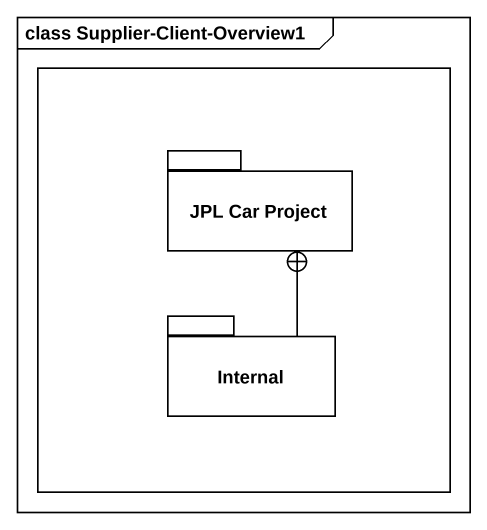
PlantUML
@startuml
mainframe class Supplier-Client-Overview1
rectangle " " as rectangle1 {
  package "JPL Car Project" as JPL_Car_Project {
  }
  package Internal {
  }
}
Internal -up-+ JPL_Car_Project
@enduml
